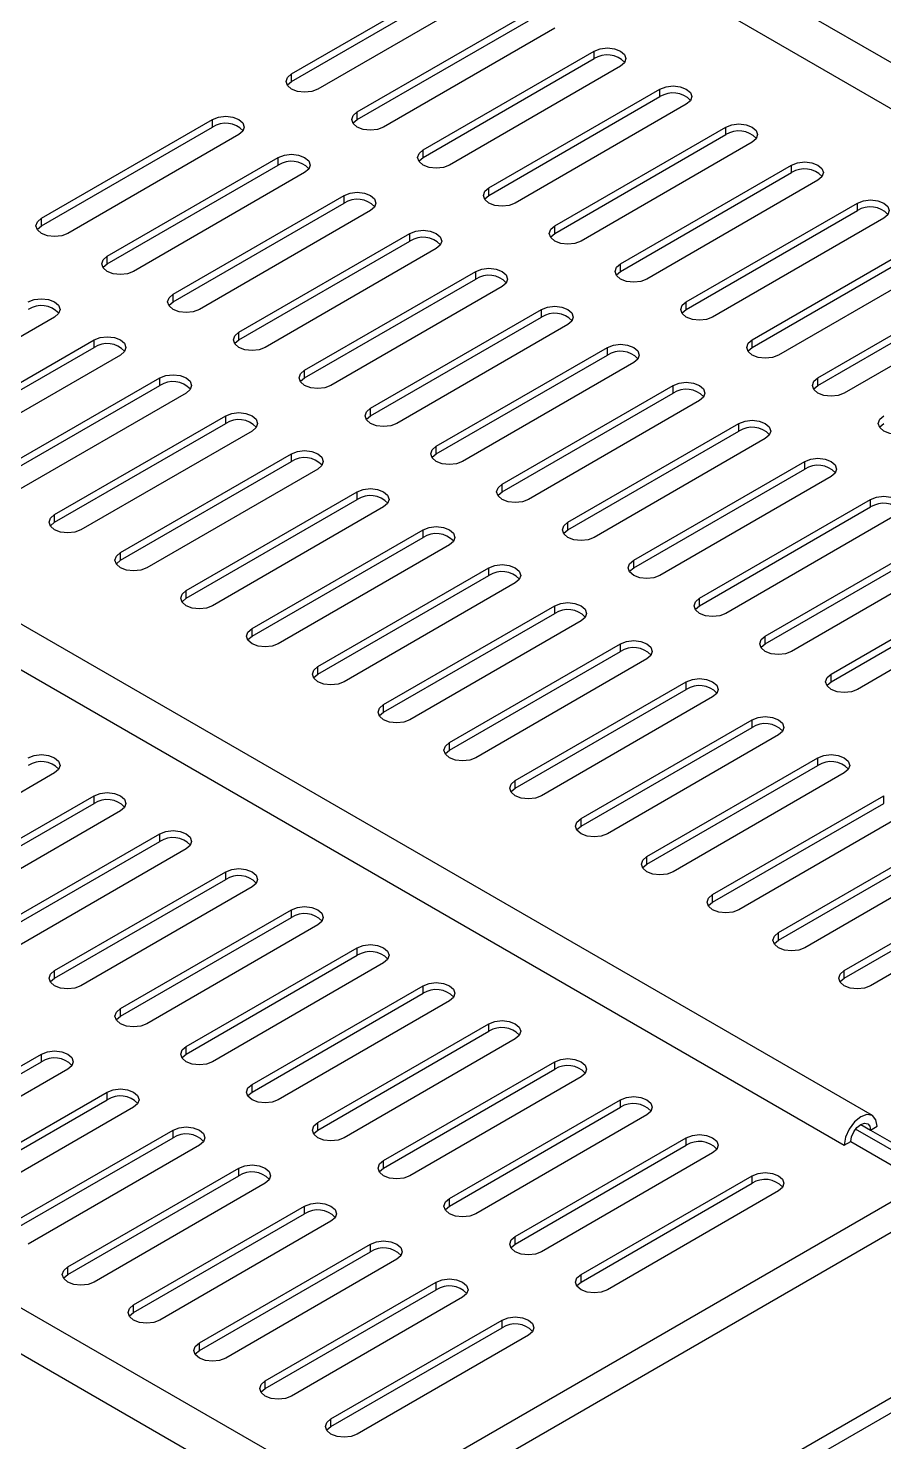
# Model space of a CAD drawing. Extents: x 0 to 841, y 0 to 594.
# Drawn here: x 202.1 to 248, y 96.5 to 172.4 of the extents above; entities that cross this region are included whole.
import ezdxf

# ---------------------------------------------------------------- set-up
doc = ezdxf.new("R2010")
doc.units = 0
doc.layers.get('0').update_dxf_attribs({"linetype": 'CONTINUOUS'})

msp = doc.modelspace()

# ---------------------------------------------------------------- linework, layer by layer
at = {"color": 7, "linetype": 'CONTINUOUS'}
for p, q in [((296.9021, 142.606), (156.1878, 223.8386)), ((154.679, 222.2458), (295.3932, 141.0132)), ((247.4046, 114.0317), (106.6904, 195.2643)), ((105.1815, 193.6715), (245.8958, 112.4389)), ((215.5848, 95.6625), (74.8705, 176.8952)), ((73.3617, 175.3023), (214.076, 94.0697)), ((216.1973, 169.9957), (225.3897, 175.3023)), ((216.1973, 169.5874), (225.3897, 174.8941)), ((226.8039, 174.4859), (217.6115, 169.1793)), ((219.7328, 167.9547), (228.9252, 173.2613)), ((219.7328, 167.5464), (228.9252, 172.853)), ((230.3394, 172.4449), (221.147, 167.1383)), ((223.2684, 165.9136), (232.4607, 171.2203)), ((232.4607, 170.812), (232.4607, 171.2203)), ((223.2684, 165.5054), (232.4607, 170.812)), ((233.875, 170.4039), (224.6826, 165.0972)), ((216.1973, 169.5874), (216.1973, 169.9957)), ((226.8039, 163.8726), (235.9963, 169.1793)), ((226.8039, 163.4644), (235.9963, 168.771)), ((235.9963, 168.771), (235.9963, 169.1793)), ((219.7328, 167.5464), (219.7328, 167.9547)), ((237.4105, 168.3629), (228.2181, 163.0562)), ((202.7623, 162.2398), (211.9546, 167.5465)), ((202.7623, 161.8315), (211.9546, 167.1382)), ((211.9546, 167.1382), (211.9546, 167.5465)), ((230.3394, 161.8316), (239.5318, 167.1383)), ((239.5318, 166.73), (239.5318, 167.1383)), ((213.3689, 166.73), (204.1765, 161.4234)), ((230.3394, 161.4233), (239.5318, 166.73)), ((240.946, 166.3218), (231.7536, 161.0152)), ((223.2684, 165.5054), (223.2684, 165.9136)), ((206.2978, 160.1988), (215.4902, 165.5054)), ((206.2978, 159.7905), (215.4902, 165.0972)), ((215.4902, 165.0972), (215.4902, 165.5054)), ((233.875, 159.7906), (243.0673, 165.0972)), ((243.0673, 164.689), (243.0673, 165.0972)), ((216.9044, 164.689), (207.712, 159.3824)), ((233.875, 159.3823), (243.0673, 164.689)), ((244.4816, 164.2808), (235.2892, 158.9742)), ((209.8333, 158.1578), (219.0257, 163.4644)), ((219.0257, 163.0561), (219.0257, 163.4644)), ((226.8039, 163.4644), (226.8039, 163.8726)), ((209.8333, 157.7495), (219.0257, 163.0561)), ((220.4399, 162.648), (211.2475, 157.3414)), ((237.4105, 157.7496), (246.6029, 163.0562)), ((237.4105, 157.3413), (246.6029, 162.6479)), ((246.6029, 162.6479), (246.6029, 163.0562)), ((202.7623, 161.8315), (202.7623, 162.2398)), ((230.3394, 161.4233), (230.3394, 161.8316)), ((248.0171, 162.2398), (238.8247, 156.9332)), ((213.3689, 156.1167), (222.5612, 161.4234)), ((213.3689, 155.7085), (222.5612, 161.0151)), ((222.5612, 161.0151), (222.5612, 161.4234)), ((240.946, 155.7085), (250.1384, 161.0152)), ((223.9755, 160.607), (214.7831, 155.3003)), ((240.946, 155.3003), (250.1384, 160.6069)), ((206.2978, 159.7905), (206.2978, 160.1988)), ((233.875, 159.3823), (233.875, 159.7906)), ((251.5526, 160.1988), (242.3602, 154.8921)), ((216.9044, 154.0757), (226.0968, 159.3824)), ((216.9044, 153.6675), (226.0968, 158.9741)), ((226.0968, 158.9741), (226.0968, 159.3824)), ((244.4816, 153.6675), (253.6739, 158.9742)), ((209.8333, 157.7495), (209.8333, 158.1578)), ((227.511, 158.566), (218.3186, 153.2593)), ((244.4816, 153.2592), (253.6739, 158.5659)), ((255.0882, 158.1578), (245.8958, 152.8511)), ((220.4399, 152.0347), (229.6323, 157.3414)), ((229.6323, 156.9331), (229.6323, 157.3414)), ((237.4105, 157.3413), (237.4105, 157.7496)), ((203.4694, 156.9332), (194.277, 151.6265)), ((220.4399, 151.6264), (229.6323, 156.9331)), ((231.0465, 156.5249), (221.8541, 151.2183)), ((196.3983, 150.4019), (205.5907, 155.7085)), ((205.5907, 155.3003), (205.5907, 155.7085)), ((213.3689, 155.7085), (213.3689, 156.1167)), ((240.946, 155.3003), (240.946, 155.7085)), ((196.3983, 149.9936), (205.5907, 155.3003)), ((223.9755, 149.9937), (233.1678, 155.3003)), ((233.1678, 154.8921), (233.1678, 155.3003)), ((207.0049, 154.8921), (197.8125, 149.5855)), ((223.9755, 149.5854), (233.1678, 154.8921)), ((234.5821, 154.4839), (225.3897, 149.1773)), ((199.9338, 148.3609), (209.1262, 153.6675)), ((209.1262, 153.2592), (209.1262, 153.6675)), ((216.9044, 153.6675), (216.9044, 154.0757)), ((244.4816, 153.2592), (244.4816, 153.6675)), ((199.9338, 147.9526), (209.1262, 153.2592)), ((210.5404, 152.8511), (201.348, 147.5445)), ((227.511, 147.9527), (236.7034, 153.2593)), ((227.511, 147.5444), (236.7034, 152.851)), ((236.7034, 152.851), (236.7034, 153.2593)), ((220.4399, 151.6264), (220.4399, 152.0347)), ((238.1176, 152.4429), (228.9252, 147.1363)), ((202.0552, 72.1272), (339.5874, 151.5229)), ((202.7623, 71.719), (340.2945, 151.1147)), ((203.4694, 146.3198), (212.6618, 151.6265)), ((203.4694, 145.9116), (212.6618, 151.2182)), ((212.6618, 151.2182), (212.6618, 151.6265)), ((231.0465, 145.9116), (240.2389, 151.2183)), ((240.2389, 150.81), (240.2389, 151.2183)), ((214.076, 150.8101), (204.8836, 145.5034)), ((231.0465, 145.5034), (240.2389, 150.81)), ((241.6531, 150.4019), (232.4607, 145.0952)), ((207.0049, 144.2788), (216.1973, 149.5855)), ((216.1973, 149.1772), (216.1973, 149.5855)), ((223.9755, 149.5854), (223.9755, 149.9937)), ((207.0049, 143.8706), (216.1973, 149.1772)), ((234.5821, 143.8706), (243.7745, 149.1773)), ((243.7745, 148.769), (243.7745, 149.1773)), ((217.6115, 148.7691), (208.4191, 143.4624)), ((234.5821, 143.4624), (243.7745, 148.769)), ((245.1887, 148.3609), (235.9963, 143.0542)), ((210.5404, 142.2378), (219.7328, 147.5445)), ((219.7328, 147.1362), (219.7328, 147.5445)), ((227.511, 147.5444), (227.511, 147.9527)), ((210.5404, 141.8295), (219.7328, 147.1362)), ((221.147, 146.7281), (211.9546, 141.4214)), ((238.1176, 141.8296), (247.31, 147.1363)), ((238.1176, 141.4213), (247.31, 146.728)), ((247.31, 146.728), (247.31, 147.1363)), ((203.4694, 145.9116), (203.4694, 146.3198)), ((231.0465, 145.5034), (231.0465, 145.9116)), ((248.7242, 146.3198), (239.5318, 141.0132)), ((214.076, 140.1968), (223.2684, 145.5034)), ((214.076, 139.7885), (223.2684, 145.0952)), ((223.2684, 145.0952), (223.2684, 145.5034)), ((241.6531, 139.7886), (250.8455, 145.0952)), ((207.0049, 143.8706), (207.0049, 144.2788)), ((224.6826, 144.687), (215.4902, 139.3804)), ((241.6531, 139.3803), (250.8455, 144.687)), ((252.2597, 144.2788), (243.0673, 138.9722)), ((234.5821, 143.4624), (234.5821, 143.8706)), ((217.6115, 138.1558), (226.8039, 143.4624)), ((217.6115, 137.7475), (226.8039, 143.0541)), ((226.8039, 143.0541), (226.8039, 143.4624)), ((245.1887, 137.7476), (254.3811, 143.0542)), ((210.5404, 141.8295), (210.5404, 142.2378)), ((228.2181, 142.646), (219.0257, 137.3394)), ((245.1887, 137.3393), (254.3811, 142.6459)), ((255.7953, 142.2378), (246.6029, 136.9312)), ((221.147, 136.1147), (230.3394, 141.4214)), ((230.3394, 141.0131), (230.3394, 141.4214)), ((238.1176, 141.4213), (238.1176, 141.8296)), ((221.147, 135.7065), (230.3394, 141.0131)), ((231.7536, 140.605), (222.5612, 135.2983)), ((214.076, 139.7885), (214.076, 140.1968)), ((241.6531, 139.3803), (241.6531, 139.7886)), ((224.6826, 134.0737), (233.875, 139.3804)), ((224.6826, 133.6655), (233.875, 138.9721)), ((233.875, 138.9721), (233.875, 139.3804)), ((235.2892, 138.564), (226.0968, 133.2573)), ((217.6115, 137.7475), (217.6115, 138.1558)), ((245.1887, 137.3393), (245.1887, 137.7476)), ((228.2181, 132.0327), (237.4105, 137.3394)), ((228.2181, 131.6244), (237.4105, 136.9311)), ((237.4105, 136.9311), (237.4105, 137.3394)), ((221.147, 135.7065), (221.147, 136.1147)), ((238.8247, 136.5229), (229.6323, 131.2163)), ((231.7536, 129.9917), (240.946, 135.2983)), ((240.946, 134.8901), (240.946, 135.2983)), ((231.7536, 129.5834), (240.946, 134.8901)), ((242.3602, 134.4819), (233.1678, 129.1753)), ((224.6826, 133.6655), (224.6826, 134.0737)), ((235.2892, 127.9507), (244.4816, 133.2573)), ((244.4816, 132.849), (244.4816, 133.2573)), ((203.4694, 132.4409), (194.277, 127.1343)), ((235.2892, 127.5424), (244.4816, 132.849)), ((245.8958, 132.4409), (236.7034, 127.1343)), ((228.2181, 131.6244), (228.2181, 132.0327)), ((196.3983, 125.9096), (205.5907, 131.2163)), ((196.3983, 125.5014), (205.5907, 130.808)), ((205.5907, 130.808), (205.5907, 131.2163)), ((238.8247, 125.9096), (248.0171, 131.2163)), ((238.8247, 125.5014), (248.0171, 130.808)), ((248.0171, 130.808), (248.0171, 131.2163)), ((207.0049, 130.3999), (197.8125, 125.0932)), ((231.7536, 129.5834), (231.7536, 129.9917)), ((249.4313, 130.3999), (240.2389, 125.0932)), ((199.9338, 123.8686), (209.1262, 129.1753)), ((209.1262, 128.767), (209.1262, 129.1753)), ((242.3602, 123.8686), (251.5526, 129.1753)), ((199.9338, 123.4604), (209.1262, 128.767)), ((210.5404, 128.3589), (201.348, 123.0522)), ((242.3602, 123.4604), (251.5526, 128.767)), ((252.9668, 128.3589), (243.7745, 123.0522)), ((235.2892, 127.5424), (235.2892, 127.9507)), ((203.4694, 121.8276), (212.6618, 127.1343)), ((212.6618, 126.726), (212.6618, 127.1343)), ((245.8958, 121.8276), (255.0882, 127.1343)), ((203.4694, 121.4193), (212.6618, 126.726)), ((214.076, 126.3178), (204.8836, 121.0112)), ((245.8958, 121.4193), (255.0882, 126.726)), ((256.5024, 126.3178), (247.31, 121.0112)), ((238.8247, 125.5014), (238.8247, 125.9096)), ((207.0049, 119.7866), (216.1973, 125.0932)), ((207.0049, 119.3783), (216.1973, 124.685)), ((216.1973, 124.685), (216.1973, 125.0932)), ((217.6115, 124.2768), (208.4191, 118.9702)), ((242.3602, 123.4604), (242.3602, 123.8686)), ((210.5404, 117.7456), (219.7328, 123.0522)), ((219.7328, 122.6439), (219.7328, 123.0522)), ((210.5404, 117.3373), (219.7328, 122.6439)), ((203.4694, 121.4193), (203.4694, 121.8276)), ((221.147, 122.2358), (211.9546, 116.9292)), ((245.8958, 121.4193), (245.8958, 121.8276)), ((214.076, 115.7045), (223.2684, 121.0112)), ((223.2684, 120.6029), (223.2684, 121.0112)), ((214.076, 115.2963), (223.2684, 120.6029)), ((224.6826, 120.1948), (215.4902, 114.8881)), ((207.0049, 119.3783), (207.0049, 119.7866)), ((217.6115, 113.6635), (226.8039, 118.9702)), ((217.6115, 113.2553), (226.8039, 118.5619)), ((226.8039, 118.5619), (226.8039, 118.9702)), ((210.5404, 117.3373), (210.5404, 117.7456)), ((228.2181, 118.1538), (219.0257, 112.8471)), ((193.5699, 112.0307), (202.7623, 117.3374)), ((202.7623, 116.9291), (202.7623, 117.3374)), ((193.5699, 111.6224), (202.7623, 116.9291)), ((204.1765, 116.5209), (194.9841, 111.2143)), ((221.147, 111.6225), (230.3394, 116.9292)), ((221.147, 111.2142), (230.3394, 116.5209)), ((230.3394, 116.5209), (230.3394, 116.9292)), ((214.076, 115.2963), (214.076, 115.7045)), ((231.7536, 116.1127), (222.5612, 110.8061)), ((197.1054, 109.9897), (206.2978, 115.2963)), ((197.1054, 109.5814), (206.2978, 114.8881)), ((206.2978, 114.8881), (206.2978, 115.2963)), ((224.6826, 109.5815), (233.875, 114.8881)), ((233.875, 114.4799), (233.875, 114.8881)), ((207.712, 114.4799), (198.5196, 109.1733)), ((224.6826, 109.1732), (233.875, 114.4799)), ((235.2892, 114.0717), (226.0968, 108.7651)), ((200.6409, 107.9487), (209.8333, 113.2553)), ((209.8333, 112.847), (209.8333, 113.2553)), ((217.6115, 113.2553), (217.6115, 113.6635)), ((251.1991, 110.6019), (246.5035, 113.3126)), ((246.7796, 113.5615), (247.31, 113.2553)), ((247.31, 113.2553), (247.6635, 113.4594)), ((247.31, 113.2553), (251.1991, 111.0102)), ((200.6409, 107.5404), (209.8333, 112.847)), ((211.2475, 112.4389), (202.0552, 107.1323)), ((228.2181, 107.5405), (237.4105, 112.8471)), ((228.2181, 107.1322), (237.4105, 112.4388)), ((237.4105, 112.4388), (237.4105, 112.8471)), ((245.8958, 112.4389), (246.2493, 112.643)), ((246.2493, 112.643), (250.1384, 110.3979)), ((221.147, 111.2142), (221.147, 111.6225)), ((238.8247, 112.0307), (229.6323, 106.7241)), ((204.1765, 105.9076), (213.3689, 111.2143)), ((213.3689, 110.806), (213.3689, 111.2143)), ((204.1765, 105.4994), (213.3689, 110.806)), ((214.7831, 110.3979), (205.5907, 105.0912)), ((219.3793, 92.641), (250.1384, 110.3979)), ((231.7536, 105.4994), (240.946, 110.8061)), ((231.7536, 105.0912), (240.946, 110.3978)), ((240.946, 110.3978), (240.946, 110.8061)), ((224.6826, 109.1732), (224.6826, 109.5815)), ((242.3602, 109.9897), (233.1678, 104.683)), ((207.712, 103.8666), (216.9044, 109.1733)), ((207.712, 103.4584), (216.9044, 108.765)), ((216.9044, 108.765), (216.9044, 109.1733)), ((220.0864, 91.4163), (250.8455, 109.1731)), ((218.3186, 108.3569), (209.1262, 103.0502)), ((211.2475, 101.8256), (220.4399, 107.1323)), ((220.4399, 106.724), (220.4399, 107.1323)), ((228.2181, 107.1322), (228.2181, 107.5405)), ((211.2475, 101.4173), (220.4399, 106.724)), ((221.8541, 106.3158), (212.6618, 101.0092)), ((204.1765, 105.4994), (204.1765, 105.9076)), ((214.7831, 99.7846), (223.9755, 105.0912)), ((223.9755, 104.683), (223.9755, 105.0912)), ((231.7536, 105.0912), (231.7536, 105.4994)), ((214.7831, 99.3763), (223.9755, 104.683)), ((225.3897, 104.2748), (216.1973, 98.9682)), ((207.712, 103.4584), (207.712, 103.8666)), ((218.3186, 97.7436), (227.511, 103.0502)), ((218.3186, 97.3353), (227.511, 102.6419)), ((227.511, 102.6419), (227.511, 103.0502)), ((211.2475, 101.4173), (211.2475, 101.8256)), ((228.9252, 102.2338), (219.7328, 96.9272)), ((214.7831, 99.3763), (214.7831, 99.7846)), ((218.3186, 97.3353), (218.3186, 97.7436))]:
    msp.add_line(p, q, dxfattribs=at)
at = {"color": 7, "linetype": 'CONTINUOUS', "flags": 128}
for points in [[(232.4607, 171.2203), (232.7852, 171.3454), (233.1678, 171.3894), (233.5505, 171.3454), (233.875, 171.2203), (234.0917, 171.033), (234.1678, 170.8121), (234.0917, 170.5912), (233.875, 170.4039)], [(217.6115, 169.1793), (217.2871, 169.0541), (216.9044, 169.0102), (216.5217, 169.0541), (216.1973, 169.1793), (215.9805, 169.3666), (215.9044, 169.5875), (215.9805, 169.8084), (216.1973, 169.9957)], [(215.969, 169.3833), (215.9805, 169.4001), (216.1973, 169.5874)], [(235.9963, 169.1793), (236.3207, 169.3044), (236.7034, 169.3484), (237.0861, 169.3044), (237.4105, 169.1793), (237.6273, 168.992), (237.7034, 168.7711), (237.6273, 168.5502), (237.4105, 168.3629)], [(221.147, 167.1383), (220.8226, 167.0131), (220.4399, 166.9692), (220.0572, 167.0131), (219.7328, 167.1383), (219.516, 167.3255), (219.4399, 167.5465), (219.516, 167.7674), (219.7328, 167.9547)], [(211.9546, 167.5465), (212.2791, 167.6716), (212.6618, 167.7155), (213.0444, 167.6716), (213.3689, 167.5465), (213.5856, 167.3592), (213.6618, 167.1383), (213.5856, 166.9173), (213.3689, 166.73)], [(219.5045, 167.3423), (219.516, 167.3591), (219.7328, 167.5464)], [(239.5318, 167.1383), (239.8562, 167.2634), (240.2389, 167.3073), (240.6216, 167.2634), (240.946, 167.1383), (241.1628, 166.951), (241.2389, 166.73), (241.1628, 166.5091), (240.946, 166.3218)], [(215.4902, 165.5054), (215.8146, 165.6306), (216.1973, 165.6745), (216.58, 165.6306), (216.9044, 165.5054), (217.1212, 165.3182), (217.1973, 165.0972), (217.1212, 164.8763), (216.9044, 164.689)], [(224.6826, 165.0972), (224.3581, 164.9721), (223.9755, 164.9281), (223.5928, 164.9721), (223.2684, 165.0972), (223.0516, 165.2845), (222.9755, 165.5054), (223.0516, 165.7264), (223.2684, 165.9136)], [(223.0401, 165.3013), (223.0516, 165.3181), (223.2684, 165.5054)], [(243.0673, 165.0972), (243.3918, 165.2224), (243.7745, 165.2663), (244.1571, 165.2224), (244.4816, 165.0972), (244.6983, 164.9099), (244.7745, 164.689), (244.6983, 164.4681), (244.4816, 164.2808)], [(219.0257, 163.4644), (219.3501, 163.5896), (219.7328, 163.6335), (220.1155, 163.5896), (220.4399, 163.4644), (220.6567, 163.2771), (220.7328, 163.0562), (220.6567, 162.8353), (220.4399, 162.648)], [(228.2181, 163.0562), (227.8937, 162.9311), (227.511, 162.8871), (227.1283, 162.9311), (226.8039, 163.0562), (226.5871, 163.2435), (226.511, 163.4644), (226.5871, 163.6853), (226.8039, 163.8726)], [(226.5756, 163.2603), (226.5871, 163.2771), (226.8039, 163.4644)], [(246.6029, 163.0562), (246.9273, 163.1814), (247.31, 163.2253), (247.6927, 163.1814), (248.0171, 163.0562), (248.2339, 162.8689), (248.31, 162.648), (248.2339, 162.4271), (248.0171, 162.2398)], [(204.1765, 161.4234), (203.852, 161.2983), (203.4694, 161.2543), (203.0867, 161.2983), (202.7623, 161.4234), (202.5455, 161.6107), (202.4694, 161.8316), (202.5455, 162.0525), (202.7623, 162.2398)], [(202.534, 161.6275), (202.5455, 161.6442), (202.7623, 161.8315)], [(231.7536, 161.0152), (231.4292, 160.8901), (231.0465, 160.8461), (230.6638, 160.8901), (230.3394, 161.0152), (230.1226, 161.2025), (230.0465, 161.4234), (230.1226, 161.6443), (230.3394, 161.8316)], [(222.5612, 161.4234), (222.8857, 161.5485), (223.2684, 161.5925), (223.651, 161.5485), (223.9755, 161.4234), (224.1922, 161.2361), (224.2684, 161.0152), (224.1922, 160.7943), (223.9755, 160.607)], [(230.1111, 161.2193), (230.1226, 161.236), (230.3394, 161.4233)], [(207.712, 159.3824), (207.3876, 159.2572), (207.0049, 159.2133), (206.6222, 159.2572), (206.2978, 159.3824), (206.081, 159.5697), (206.0049, 159.7906), (206.081, 160.0115), (206.2978, 160.1988)], [(206.0695, 159.5864), (206.081, 159.6032), (206.2978, 159.7905)], [(226.0968, 159.3824), (226.4212, 159.5075), (226.8039, 159.5515), (227.1866, 159.5075), (227.511, 159.3824), (227.7278, 159.1951), (227.8039, 158.9742), (227.7278, 158.7533), (227.511, 158.566)], [(235.2892, 158.9742), (234.9647, 158.849), (234.5821, 158.8051), (234.1994, 158.849), (233.875, 158.9742), (233.6582, 159.1615), (233.5821, 159.3824), (233.6582, 159.6033), (233.875, 159.7906)], [(233.6467, 159.1782), (233.6582, 159.195), (233.875, 159.3823)], [(211.2475, 157.3414), (210.9231, 157.2162), (210.5404, 157.1723), (210.1577, 157.2162), (209.8333, 157.3414), (209.6166, 157.5286), (209.5404, 157.7496), (209.6166, 157.9705), (209.8333, 158.1578)], [(202.0552, 157.7496), (202.3796, 157.8747), (202.7623, 157.9186), (203.1449, 157.8747), (203.4694, 157.7496), (203.6861, 157.5623), (203.7623, 157.3414), (203.6861, 157.1204), (203.4694, 156.9332)], [(209.605, 157.5454), (209.6166, 157.5622), (209.8333, 157.7495)], [(229.6323, 157.3414), (229.9567, 157.4665), (230.3394, 157.5104), (230.7221, 157.4665), (231.0465, 157.3414), (231.2633, 157.1541), (231.3394, 156.9332), (231.2633, 156.7122), (231.0465, 156.5249)], [(238.8247, 156.9332), (238.5003, 156.808), (238.1176, 156.7641), (237.7349, 156.808), (237.4105, 156.9332), (237.1937, 157.1204), (237.1176, 157.3414), (237.1937, 157.5623), (237.4105, 157.7496)], [(237.1822, 157.1372), (237.1937, 157.154), (237.4105, 157.3413)], [(205.5907, 155.7085), (205.9151, 155.8337), (206.2978, 155.8776), (206.6805, 155.8337), (207.0049, 155.7085), (207.2217, 155.5213), (207.2978, 155.3003), (207.2217, 155.0794), (207.0049, 154.8921)], [(214.7831, 155.3003), (214.4586, 155.1752), (214.076, 155.1313), (213.6933, 155.1752), (213.3689, 155.3003), (213.1521, 155.4876), (213.076, 155.7085), (213.1521, 155.9295), (213.3689, 156.1167)], [(213.1406, 155.5044), (213.1521, 155.5212), (213.3689, 155.7085)], [(242.3602, 154.8921), (242.0358, 154.767), (241.6531, 154.723), (241.2704, 154.767), (240.946, 154.8921), (240.7293, 155.0794), (240.6531, 155.3003), (240.7292, 155.5213), (240.946, 155.7085)], [(233.1678, 155.3003), (233.4923, 155.4255), (233.875, 155.4694), (234.2576, 155.4255), (234.5821, 155.3003), (234.7988, 155.113), (234.875, 154.8921), (234.7988, 154.6712), (234.5821, 154.4839)], [(240.7177, 155.0962), (240.7292, 155.113), (240.946, 155.3003)], [(209.1262, 153.6675), (209.4506, 153.7927), (209.8333, 153.8366), (210.216, 153.7927), (210.5404, 153.6675), (210.7572, 153.4802), (210.8333, 153.2593), (210.7572, 153.0384), (210.5404, 152.8511)], [(218.3186, 153.2593), (217.9942, 153.1342), (217.6115, 153.0902), (217.2288, 153.1342), (216.9044, 153.2593), (216.6876, 153.4466), (216.6115, 153.6675), (216.6876, 153.8884), (216.9044, 154.0757)], [(216.6761, 153.4634), (216.6876, 153.4802), (216.9044, 153.6675)], [(236.7034, 153.2593), (237.0278, 153.3845), (237.4105, 153.4284), (237.7932, 153.3845), (238.1176, 153.2593), (238.3344, 153.072), (238.4105, 152.8511), (238.3344, 152.6302), (238.1176, 152.4429)], [(245.8958, 152.8511), (245.5713, 152.726), (245.1887, 152.682), (244.806, 152.726), (244.4816, 152.8511), (244.2648, 153.0384), (244.1887, 153.2593), (244.2648, 153.4802), (244.4816, 153.6675)], [(244.2533, 153.0552), (244.2648, 153.072), (244.4816, 153.2592)], [(221.8541, 151.2183), (221.5297, 151.0932), (221.147, 151.0492), (220.7644, 151.0932), (220.4399, 151.2183), (220.2232, 151.4056), (220.147, 151.6265), (220.2232, 151.8474), (220.4399, 152.0347)], [(212.6618, 151.6265), (212.9862, 151.7516), (213.3689, 151.7956), (213.7515, 151.7516), (214.076, 151.6265), (214.2927, 151.4392), (214.3689, 151.2183), (214.2927, 150.9974), (214.076, 150.8101)], [(220.2116, 151.4224), (220.2232, 151.4391), (220.4399, 151.6264)], [(240.2389, 151.2183), (240.5633, 151.3434), (240.946, 151.3874), (241.3287, 151.3434), (241.6531, 151.2183), (241.8699, 151.031), (241.946, 150.8101), (241.8699, 150.5892), (241.6531, 150.4019)], [(249.4313, 150.8101), (249.1069, 150.685), (248.7242, 150.641), (248.3415, 150.685), (248.0171, 150.8101), (247.8003, 150.9974), (247.7242, 151.2183), (247.8003, 151.4392), (248.0171, 151.6265)], [(247.7888, 151.0142), (247.8003, 151.0309), (248.0171, 151.2182)], [(216.1973, 149.5855), (216.5217, 149.7106), (216.9044, 149.7546), (217.2871, 149.7106), (217.6115, 149.5855), (217.8283, 149.3982), (217.9044, 149.1773), (217.8283, 148.9564), (217.6115, 148.7691)], [(225.3897, 149.1773), (225.0653, 149.0521), (224.6826, 149.0082), (224.2999, 149.0521), (223.9755, 149.1773), (223.7587, 149.3646), (223.6826, 149.5855), (223.7587, 149.8064), (223.9755, 149.9937)], [(223.7472, 149.3813), (223.7587, 149.3981), (223.9755, 149.5854)], [(243.7745, 149.1773), (244.0989, 149.3024), (244.4816, 149.3464), (244.8642, 149.3024), (245.1887, 149.1773), (245.4054, 148.99), (245.4816, 148.7691), (245.4054, 148.5482), (245.1887, 148.3609)], [(219.7328, 147.5445), (220.0572, 147.6696), (220.4399, 147.7135), (220.8226, 147.6696), (221.147, 147.5445), (221.3638, 147.3572), (221.4399, 147.1363), (221.3638, 146.9153), (221.147, 146.7281)], [(228.9252, 147.1363), (228.6008, 147.0111), (228.2181, 146.9672), (227.8354, 147.0111), (227.511, 147.1363), (227.2942, 147.3235), (227.2181, 147.5445), (227.2942, 147.7654), (227.511, 147.9527)], [(227.2827, 147.3403), (227.2942, 147.3571), (227.511, 147.5444)], [(247.31, 147.1363), (247.6344, 147.2614), (248.0171, 147.3053), (248.3998, 147.2614), (248.7242, 147.1363), (248.941, 146.949), (249.0171, 146.7281), (248.941, 146.5071), (248.7242, 146.3198)], [(204.8836, 145.5034), (204.5592, 145.3783), (204.1765, 145.3344), (203.7938, 145.3783), (203.4694, 145.5034), (203.2526, 145.6907), (203.1765, 145.9116), (203.2526, 146.1326), (203.4694, 146.3198)], [(203.2411, 145.7075), (203.2526, 145.7243), (203.4694, 145.9116)], [(232.4607, 145.0952), (232.1363, 144.9701), (231.7536, 144.9262), (231.371, 144.9701), (231.0465, 145.0952), (230.8298, 145.2825), (230.7536, 145.5034), (230.8298, 145.7244), (231.0465, 145.9116)], [(223.2684, 145.5034), (223.5928, 145.6286), (223.9755, 145.6725), (224.3581, 145.6286), (224.6826, 145.5034), (224.8993, 145.3162), (224.9755, 145.0952), (224.8993, 144.8743), (224.6826, 144.687)], [(230.8182, 145.2993), (230.8298, 145.3161), (231.0465, 145.5034)], [(208.4191, 143.4624), (208.0947, 143.3373), (207.712, 143.2933), (207.3293, 143.3373), (207.0049, 143.4624), (206.7881, 143.6497), (206.712, 143.8706), (206.7881, 144.0915), (207.0049, 144.2788)], [(206.7766, 143.6665), (206.7881, 143.6833), (207.0049, 143.8706)], [(226.8039, 143.4624), (227.1283, 143.5876), (227.511, 143.6315), (227.8937, 143.5876), (228.2181, 143.4624), (228.4349, 143.2751), (228.511, 143.0542), (228.4349, 142.8333), (228.2181, 142.646)], [(235.9963, 143.0542), (235.6719, 142.9291), (235.2892, 142.8851), (234.9065, 142.9291), (234.5821, 143.0542), (234.3653, 143.2415), (234.2892, 143.4624), (234.3653, 143.6833), (234.5821, 143.8706)], [(234.3538, 143.2583), (234.3653, 143.2751), (234.5821, 143.4624)], [(211.9546, 141.4214), (211.6302, 141.2963), (211.2475, 141.2523), (210.8649, 141.2963), (210.5404, 141.4214), (210.3237, 141.6087), (210.2475, 141.8296), (210.3237, 142.0505), (210.5404, 142.2378)], [(210.3121, 141.6255), (210.3237, 141.6422), (210.5404, 141.8295)], [(230.3394, 141.4214), (230.6638, 141.5465), (231.0465, 141.5905), (231.4292, 141.5465), (231.7536, 141.4214), (231.9704, 141.2341), (232.0465, 141.0132), (231.9704, 140.7923), (231.7536, 140.605)], [(239.5318, 141.0132), (239.2074, 140.8881), (238.8247, 140.8441), (238.442, 140.8881), (238.1176, 141.0132), (237.9008, 141.2005), (237.8247, 141.4214), (237.9008, 141.6423), (238.1176, 141.8296)], [(237.8893, 141.2173), (237.9008, 141.234), (238.1176, 141.4213)], [(215.4902, 139.3804), (215.1658, 139.2552), (214.7831, 139.2113), (214.4004, 139.2552), (214.076, 139.3804), (213.8592, 139.5677), (213.7831, 139.7886), (213.8592, 140.0095), (214.076, 140.1968)], [(213.8477, 139.5844), (213.8592, 139.6012), (214.076, 139.7885)], [(243.0673, 138.9722), (242.7429, 138.847), (242.3602, 138.8031), (241.9776, 138.847), (241.6531, 138.9722), (241.4364, 139.1595), (241.3602, 139.3804), (241.4364, 139.6013), (241.6531, 139.7886)], [(233.875, 139.3804), (234.1994, 139.5055), (234.5821, 139.5495), (234.9647, 139.5055), (235.2892, 139.3804), (235.5059, 139.1931), (235.5821, 138.9722), (235.5059, 138.7513), (235.2892, 138.564)], [(241.4248, 139.1762), (241.4364, 139.193), (241.6531, 139.3803)], [(219.0257, 137.3394), (218.7013, 137.2142), (218.3186, 137.1703), (217.9359, 137.2142), (217.6115, 137.3394), (217.3947, 137.5266), (217.3186, 137.7476), (217.3947, 137.9685), (217.6115, 138.1558)], [(217.3832, 137.5434), (217.3947, 137.5602), (217.6115, 137.7475)], [(237.4105, 137.3394), (237.7349, 137.4645), (238.1176, 137.5084), (238.5003, 137.4645), (238.8247, 137.3394), (239.0415, 137.1521), (239.1176, 136.9312), (239.0415, 136.7102), (238.8247, 136.5229)], [(246.6029, 136.9312), (246.2785, 136.806), (245.8958, 136.7621), (245.5131, 136.806), (245.1887, 136.9312), (244.9719, 137.1184), (244.8958, 137.3394), (244.9719, 137.5603), (245.1887, 137.7476)], [(244.9604, 137.1352), (244.9719, 137.152), (245.1887, 137.3393)], [(222.5612, 135.2983), (222.2368, 135.1732), (221.8541, 135.1293), (221.4715, 135.1732), (221.147, 135.2983), (220.9303, 135.4856), (220.8541, 135.7065), (220.9303, 135.9275), (221.147, 136.1147)], [(220.9187, 135.5024), (220.9303, 135.5192), (221.147, 135.7065)], [(240.946, 135.2983), (241.2705, 135.4235), (241.6531, 135.4674), (242.0358, 135.4235), (242.3602, 135.2983), (242.577, 135.1111), (242.6531, 134.8901), (242.577, 134.6692), (242.3602, 134.4819)], [(226.0968, 133.2573), (225.7724, 133.1322), (225.3897, 133.0882), (225.007, 133.1322), (224.6826, 133.2573), (224.4658, 133.4446), (224.3897, 133.6655), (224.4658, 133.8864), (224.6826, 134.0737)], [(224.4543, 133.4614), (224.4658, 133.4782), (224.6826, 133.6655)], [(202.0552, 133.2573), (202.3796, 133.3825), (202.7623, 133.4264), (203.1449, 133.3825), (203.4694, 133.2573), (203.6861, 133.07), (203.7623, 132.8491), (203.6861, 132.6282), (203.4694, 132.4409)], [(244.4816, 133.2573), (244.806, 133.3825), (245.1887, 133.4264), (245.5713, 133.3825), (245.8958, 133.2573), (246.1125, 133.07), (246.1887, 132.8491), (246.1125, 132.6282), (245.8958, 132.4409)], [(205.5907, 131.2163), (205.9151, 131.3414), (206.2978, 131.3854), (206.6805, 131.3414), (207.0049, 131.2163), (207.2217, 131.029), (207.2978, 130.8081), (207.2217, 130.5872), (207.0049, 130.3999)], [(229.6323, 131.2163), (229.3079, 131.0912), (228.9252, 131.0472), (228.5425, 131.0912), (228.2181, 131.2163), (228.0013, 131.4036), (227.9252, 131.6245), (228.0013, 131.8454), (228.2181, 132.0327)], [(227.9898, 131.4204), (228.0013, 131.4371), (228.2181, 131.6244)], [(233.1678, 129.1753), (232.8434, 129.0501), (232.4607, 129.0062), (232.0781, 129.0501), (231.7536, 129.1753), (231.5369, 129.3626), (231.4607, 129.5835), (231.5369, 129.8044), (231.7536, 129.9917)], [(209.1262, 129.1753), (209.4506, 129.3004), (209.8333, 129.3444), (210.216, 129.3004), (210.5404, 129.1753), (210.7572, 128.988), (210.8333, 128.7671), (210.7572, 128.5462), (210.5404, 128.3589)], [(231.5254, 129.3793), (231.5369, 129.3961), (231.7536, 129.5834)], [(236.7034, 127.1343), (236.379, 127.0091), (235.9963, 126.9652), (235.6136, 127.0091), (235.2892, 127.1343), (235.0724, 127.3215), (234.9963, 127.5425), (235.0724, 127.7634), (235.2892, 127.9507)], [(212.6618, 127.1343), (212.9862, 127.2594), (213.3689, 127.3033), (213.7515, 127.2594), (214.076, 127.1343), (214.2927, 126.947), (214.3689, 126.7261), (214.2927, 126.5051), (214.076, 126.3178)], [(235.0609, 127.3383), (235.0724, 127.3551), (235.2892, 127.5424)], [(240.2389, 125.0932), (239.9145, 124.9681), (239.5318, 124.9242), (239.1491, 124.9681), (238.8247, 125.0932), (238.6079, 125.2805), (238.5318, 125.5014), (238.6079, 125.7224), (238.8247, 125.9096)], [(238.5964, 125.2973), (238.6079, 125.3141), (238.8247, 125.5014)], [(216.1973, 125.0932), (216.5217, 125.2184), (216.9044, 125.2623), (217.2871, 125.2184), (217.6115, 125.0932), (217.8283, 124.906), (217.9044, 124.685), (217.8283, 124.4641), (217.6115, 124.2768)], [(243.7744, 123.0522), (243.45, 122.9271), (243.0673, 122.8831), (242.6847, 122.9271), (242.3602, 123.0522), (242.1435, 123.2395), (242.0673, 123.4604), (242.1435, 123.6813), (242.3602, 123.8686)], [(219.7328, 123.0522), (220.0572, 123.1774), (220.4399, 123.2213), (220.8226, 123.1774), (221.147, 123.0522), (221.3638, 122.8649), (221.4399, 122.644), (221.3638, 122.4231), (221.147, 122.2358)], [(242.132, 123.2563), (242.1435, 123.2731), (242.3602, 123.4604)], [(204.8836, 121.0112), (204.5592, 120.8861), (204.1765, 120.8421), (203.7938, 120.8861), (203.4694, 121.0112), (203.2526, 121.1985), (203.1765, 121.4194), (203.2526, 121.6403), (203.4694, 121.8276)], [(247.31, 121.0112), (246.9856, 120.8861), (246.6029, 120.8421), (246.2202, 120.8861), (245.8958, 121.0112), (245.679, 121.1985), (245.6029, 121.4194), (245.679, 121.6403), (245.8958, 121.8276)], [(203.2411, 121.2153), (203.2526, 121.232), (203.4694, 121.4193)], [(223.2684, 121.0112), (223.5928, 121.1363), (223.9755, 121.1803), (224.3581, 121.1363), (224.6826, 121.0112), (224.8993, 120.8239), (224.9755, 120.603), (224.8993, 120.3821), (224.6826, 120.1948)], [(245.6675, 121.2153), (245.679, 121.232), (245.8958, 121.4193)], [(208.4191, 118.9702), (208.0947, 118.845), (207.712, 118.8011), (207.3293, 118.845), (207.0049, 118.9702), (206.7881, 119.1575), (206.712, 119.3784), (206.7881, 119.5993), (207.0049, 119.7866)], [(206.7766, 119.1742), (206.7881, 119.191), (207.0049, 119.3783)], [(226.8039, 118.9702), (227.1283, 119.0953), (227.511, 119.1393), (227.8937, 119.0953), (228.2181, 118.9702), (228.4349, 118.7829), (228.511, 118.562), (228.4349, 118.3411), (228.2181, 118.1538)], [(211.9546, 116.9292), (211.6302, 116.804), (211.2475, 116.7601), (210.8649, 116.804), (210.5404, 116.9292), (210.3237, 117.1164), (210.2475, 117.3374), (210.3237, 117.5583), (210.5404, 117.7456)], [(202.7623, 117.3374), (203.0867, 117.4625), (203.4694, 117.5064), (203.852, 117.4625), (204.1765, 117.3374), (204.3932, 117.1501), (204.4694, 116.9292), (204.3932, 116.7082), (204.1765, 116.521)], [(210.3121, 117.1332), (210.3237, 117.15), (210.5404, 117.3373)], [(230.3394, 116.9292), (230.6638, 117.0543), (231.0465, 117.0982), (231.4292, 117.0543), (231.7536, 116.9292), (231.9704, 116.7419), (232.0465, 116.5209), (231.9704, 116.3), (231.7536, 116.1127)], [(206.2978, 115.2963), (206.6222, 115.4215), (207.0049, 115.4654), (207.3876, 115.4215), (207.712, 115.2963), (207.9288, 115.1091), (208.0049, 114.8881), (207.9288, 114.6672), (207.712, 114.4799)], [(215.4902, 114.8881), (215.1658, 114.763), (214.7831, 114.719), (214.4004, 114.763), (214.076, 114.8881), (213.8592, 115.0754), (213.7831, 115.2963), (213.8592, 115.5173), (214.076, 115.7045)], [(213.8477, 115.0922), (213.8592, 115.109), (214.076, 115.2963)], [(233.875, 114.8881), (234.1994, 115.0133), (234.5821, 115.0572), (234.9647, 115.0133), (235.2892, 114.8881), (235.5059, 114.7008), (235.5821, 114.4799), (235.5059, 114.259), (235.2892, 114.0717)], [(247.6635, 113.4594), (247.5963, 113.8112), (247.4047, 114.0317), (247.1179, 114.0874), (246.7797, 113.9698), (246.4414, 113.6969), (246.1547, 113.3101), (245.963, 112.8683), (245.8958, 112.4389)], [(209.8333, 113.2553), (210.1577, 113.3805), (210.5404, 113.4244), (210.9231, 113.3805), (211.2475, 113.2553), (211.4643, 113.068), (211.5404, 112.8471), (211.4643, 112.6262), (211.2475, 112.4389)], [(219.0257, 112.8471), (218.7013, 112.722), (218.3186, 112.678), (217.9359, 112.722), (217.6115, 112.8471), (217.3947, 113.0344), (217.3186, 113.2553), (217.3947, 113.4762), (217.6115, 113.6635)], [(217.3832, 113.0512), (217.3947, 113.068), (217.6115, 113.2553)], [(246.2493, 112.643), (246.2897, 112.9007), (246.4047, 113.1657), (246.5767, 113.3978), (246.7797, 113.5616), (246.9826, 113.6321), (247.1547, 113.5987), (247.2696, 113.4664), (247.31, 113.2553)], [(237.4105, 112.8471), (237.7349, 112.9723), (238.1176, 113.0162), (238.5003, 112.9723), (238.8247, 112.8471), (239.0415, 112.6598), (239.1176, 112.4389), (239.0415, 112.218), (238.8247, 112.0307)], [(222.5612, 110.8061), (222.2368, 110.681), (221.8541, 110.637), (221.4715, 110.681), (221.147, 110.8061), (220.9303, 110.9934), (220.8541, 111.2143), (220.9303, 111.4352), (221.147, 111.6225)], [(213.3689, 111.2143), (213.6933, 111.3394), (214.076, 111.3834), (214.4586, 111.3394), (214.7831, 111.2143), (214.9998, 111.027), (215.076, 110.8061), (214.9998, 110.5852), (214.7831, 110.3979)], [(220.9187, 111.0102), (220.9303, 111.0269), (221.147, 111.2142)], [(240.946, 110.8061), (241.2704, 110.9312), (241.6531, 110.9752), (242.0358, 110.9312), (242.3602, 110.8061), (242.577, 110.6188), (242.6531, 110.3979), (242.577, 110.177), (242.3602, 109.9897)], [(216.9044, 109.1733), (217.2288, 109.2984), (217.6115, 109.3424), (217.9942, 109.2984), (218.3186, 109.1733), (218.5354, 108.986), (218.6115, 108.7651), (218.5354, 108.5442), (218.3186, 108.3569)], [(226.0968, 108.7651), (225.7724, 108.6399), (225.3897, 108.596), (225.007, 108.6399), (224.6826, 108.7651), (224.4658, 108.9524), (224.3897, 109.1733), (224.4658, 109.3942), (224.6826, 109.5815)], [(224.4543, 108.9691), (224.4658, 108.9859), (224.6826, 109.1732)], [(220.4399, 107.1323), (220.7644, 107.2574), (221.147, 107.3013), (221.5297, 107.2574), (221.8541, 107.1323), (222.0709, 106.945), (222.147, 106.7241), (222.0709, 106.5031), (221.8541, 106.3159)], [(229.6323, 106.7241), (229.3079, 106.5989), (228.9252, 106.555), (228.5425, 106.5989), (228.2181, 106.7241), (228.0013, 106.9113), (227.9252, 107.1323), (228.0013, 107.3532), (228.2181, 107.5405)], [(227.9898, 106.9281), (228.0013, 106.9449), (228.2181, 107.1322)], [(205.5907, 105.0912), (205.2663, 104.9661), (204.8836, 104.9222), (204.5009, 104.9661), (204.1765, 105.0912), (203.9597, 105.2785), (203.8836, 105.4994), (203.9597, 105.7204), (204.1765, 105.9076)], [(203.9482, 105.2953), (203.9597, 105.3121), (204.1765, 105.4994)], [(223.9755, 105.0912), (224.2999, 105.2164), (224.6826, 105.2603), (225.0653, 105.2164), (225.3897, 105.0912), (225.6064, 104.904), (225.6826, 104.683), (225.6064, 104.4621), (225.3897, 104.2748)], [(233.1678, 104.683), (232.8434, 104.5579), (232.4607, 104.514), (232.0781, 104.5579), (231.7536, 104.683), (231.5369, 104.8703), (231.4607, 105.0912), (231.5369, 105.3122), (231.7536, 105.4994)], [(231.5254, 104.8871), (231.5369, 104.9039), (231.7536, 105.0912)], [(209.1262, 103.0502), (208.8018, 102.9251), (208.4191, 102.8811), (208.0364, 102.9251), (207.712, 103.0502), (207.4952, 103.2375), (207.4191, 103.4584), (207.4952, 103.6793), (207.712, 103.8666)], [(207.4837, 103.2543), (207.4952, 103.2711), (207.712, 103.4584)], [(227.511, 103.0502), (227.8354, 103.1754), (228.2181, 103.2193), (228.6008, 103.1754), (228.9252, 103.0502), (229.142, 102.8629), (229.2181, 102.642), (229.142, 102.4211), (228.9252, 102.2338)], [(212.6618, 101.0092), (212.3373, 100.8841), (211.9546, 100.8401), (211.572, 100.8841), (211.2475, 101.0092), (211.0308, 101.1965), (210.9546, 101.4174), (211.0308, 101.6383), (211.2475, 101.8256)], [(211.0193, 101.2133), (211.0308, 101.23), (211.2475, 101.4173)], [(216.1973, 98.9682), (215.8729, 98.843), (215.4902, 98.7991), (215.1075, 98.843), (214.7831, 98.9682), (214.5663, 99.1555), (214.4902, 99.3764), (214.5663, 99.5973), (214.7831, 99.7846)], [(214.5548, 99.1722), (214.5663, 99.189), (214.7831, 99.3763)], [(219.7328, 96.9272), (219.4084, 96.802), (219.0257, 96.7581), (218.643, 96.802), (218.3186, 96.9272), (218.1018, 97.1144), (218.0257, 97.3354), (218.1018, 97.5563), (218.3186, 97.7436)], [(218.0903, 97.1312), (218.1018, 97.148), (218.3186, 97.3353)]]:
    msp.add_lwpolyline(points, dxfattribs=at)
at = {"color": 7, "linetype": 'CONTINUOUS'}
for centre, radius, start, end in [((233.1595, 169.7238), 1.2932, 43.132218, 122.703175), ((236.695, 167.6828), 1.2932, 43.131518, 122.703874), ((212.6534, 166.05), 1.2932, 43.131518, 122.703874), ((240.2305, 165.6417), 1.2932, 43.132184, 122.703208), ((216.1889, 164.0089), 1.2932, 43.132184, 122.703208), ((243.7661, 163.6007), 1.2932, 43.132218, 122.703175), ((219.7244, 161.9679), 1.2932, 43.132218, 122.703175), ((247.3016, 161.5597), 1.2932, 43.132349, 122.702961), ((223.26, 159.9269), 1.2932, 43.131518, 122.703874), ((226.7955, 157.8859), 1.2932, 43.132184, 122.703208), ((202.7539, 156.2531), 1.2932, 43.129951, 122.705315), ((230.331, 155.8448), 1.2932, 43.132218, 122.703175), ((206.2894, 154.2121), 1.2932, 43.129984, 122.705281), ((233.8666, 153.8038), 1.2932, 43.132349, 122.702961), ((209.825, 152.1711), 1.2932, 43.129285, 122.705981), ((237.4021, 151.7628), 1.2932, 43.132087, 122.703388), ((213.3605, 150.1301), 1.2932, 43.129951, 122.705315), ((240.9376, 149.7218), 1.2932, 43.132349, 122.702961), ((216.896, 148.089), 1.2932, 43.129984, 122.705281), ((244.4732, 147.6808), 1.2932, 43.130687, 122.704787), ((220.4315, 146.048), 1.2932, 43.130116, 122.705068), ((248.0087, 145.6398), 1.2932, 43.132019, 122.703455), ((223.9671, 144.007), 1.2932, 43.129853, 122.705495), ((227.5026, 141.966), 1.2932, 43.130116, 122.705068), ((231.0382, 139.925), 1.2931, 43.128453, 122.706894), ((234.5737, 137.884), 1.2932, 43.129785, 122.705562), ((238.1092, 135.8429), 1.2932, 43.130116, 122.705068), ((241.6448, 133.802), 1.2931, 43.128453, 122.706894), ((202.7539, 131.7609), 1.2932, 43.129853, 122.705495), ((245.1803, 131.7609), 1.2932, 43.129785, 122.705562), ((206.2894, 129.7199), 1.2932, 43.130116, 122.705068), ((209.825, 127.6789), 1.2931, 43.128453, 122.706894), ((213.3605, 125.6378), 1.2932, 43.129785, 122.705562), ((216.896, 123.5968), 1.2932, 43.130116, 122.705068), ((220.4316, 121.5558), 1.2931, 43.128453, 122.706894), ((223.9671, 119.5148), 1.2932, 43.129785, 122.705562), ((227.5026, 117.4737), 1.2932, 43.130116, 122.705068), ((203.461, 115.8408), 1.2933, 43.134597, 122.700586), ((231.0382, 115.4327), 1.2932, 43.130204, 122.705144), ((206.9965, 113.7998), 1.2933, 43.132936, 122.702412), ((234.5737, 113.3917), 1.2932, 43.130116, 122.705068), ((210.532, 111.7587), 1.2933, 43.134267, 122.70108), ((238.1092, 111.3507), 1.2932, 43.130116, 122.705068), ((214.0676, 109.7177), 1.2933, 43.134597, 122.700586), ((241.6448, 109.3097), 1.2932, 43.129853, 122.705495), ((217.6031, 107.6767), 1.2933, 43.134686, 122.700662), ((221.1386, 105.6357), 1.2933, 43.134597, 122.700586), ((224.6742, 103.5946), 1.2933, 43.134597, 122.700586), ((228.2097, 101.5536), 1.2933, 43.134335, 122.701013)]:
    msp.add_arc(centre, radius, start, end, dxfattribs=at)

doc.saveas('drawing.dxf')
